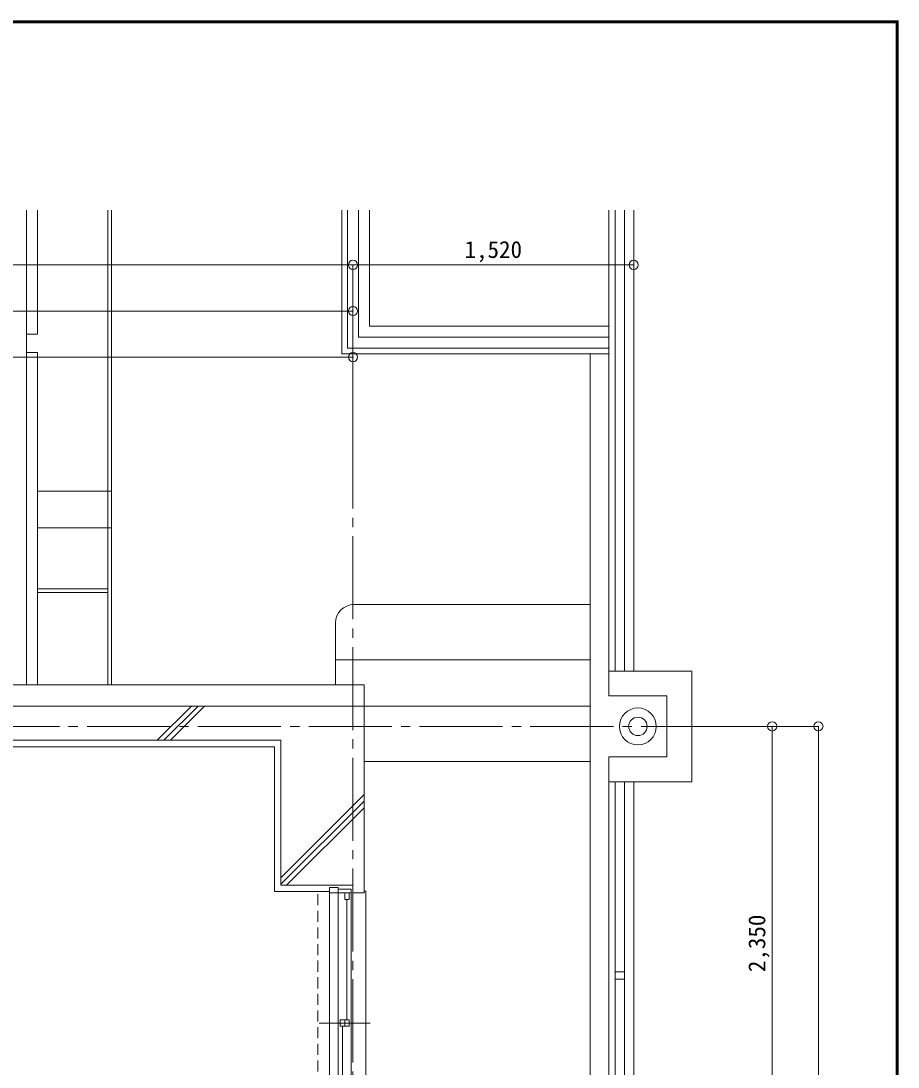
# Model space of a CAD drawing. Units: millimetres at full size, sheet at 1:50. Extents: x -9674 to 9699, y -6794 to 6791.
# Drawn here: x 4950 to 9699, y 1124 to 6791 of the extents above; entities that cross this region are included whole.
import ezdxf
from ezdxf.enums import TextEntityAlignment as Align

# ---------------------------------------------------------------- set-up
doc = ezdxf.new("R2010")
doc.units = ezdxf.units.MM
doc.header["$LTSCALE"] = 50
doc.header["$PDMODE"] = 32
doc.header["$PDSIZE"] = 50
doc.linetypes.add('CHAIN2', pattern=[12, 9, -1, 1, -1])
doc.linetypes.add('DASHED1', pattern=[1.8, 1.2, -0.6])
for name, color, linetype, lineweight in [('0-0_図面枠', 7, 'Continuous', 9), ('1-0_芯', 134, 'CHAIN2', 9), ('1-1_躯体', 134, 'Continuous', 9), ('1-3_建具', 134, 'Continuous', 9), ('1-6_ﾊﾞﾙｺﾆｰ・階段', 134, 'Continuous', 9), ('1-8_ハッチ', 134, 'Continuous', 9), ('1-B_寸法', 134, 'Continuous', 9), ('1-C_梁', 134, 'DASHED1', 9)]:
    doc.layers.add(name, color=color, linetype=linetype, lineweight=lineweight)
doc.styles.add('ＭＳ ゴシック', font='')
doc.styles.get('ＭＳ ゴシック').set_extended_font_data('MS Gothic')

msp = doc.modelspace()

# ---------------------------------------------------------------- linework, layer by layer
at = {"layer": '0-0_図面枠'}
for p, q in [((9697.16, 6789.66), (-9672.16, 6789.66)), ((9695.4, 6787.9), (-9670.4, 6787.9)), ((-9668.64, 6786.14), (9693.64, 6786.14)), ((9691.87, 6784.38), (-9666.87, 6784.38)), ((9690.11, 6782.61), (-9665.11, 6782.61)), ((9688.35, 6780.85), (-9663.35, 6780.85)), ((9688.35, -6783.35), (9688.35, 6780.85)), ((9690.11, -6785.11), (9690.11, 6782.61)), ((9691.87, -6786.88), (9691.87, 6784.38)), ((9693.64, 6786.14), (9693.64, -6788.64)), ((9695.4, -6790.4), (9695.4, 6787.9)), ((9697.16, -6792.16), (9697.16, 6789.66))]:
    msp.add_line(p, q, dxfattribs=at)
msp.add_lwpolyline([(9698.92, -6793.93), (9698.92, 6791.43), (-9673.92, 6791.43)], dxfattribs=at)
at = {"layer": '1-0_芯'}
for p, q in [((6747.5, -4250.06), (6747.5, 4219.94)), ((-8492.5, 2969.94), (8517.5, 2969.94))]:
    msp.add_line(p, q, dxfattribs=at)
at = {"layer": '1-1_躯体'}
for p, q in [((4332.5, 3079.94), (6807.5, 3079.94)), ((6807.5, 2067.94), (6807.5, 3079.94)), ((4374.5, 2894.94), (6357.5, 2894.94)), ((6357.5, 2109.94), (6357.5, 2894.94)), ((6357.5, 2109.94), (6747.5, 2109.94))]:
    msp.add_line(p, q, dxfattribs=at)
msp.add_lwpolyline([(6747.5, 2109.94), (6747.5, 2067.94), (6807.5, 2067.94)], dxfattribs=at)
at = {"layer": '1-3_建具'}
for p, q in [((6620.5, 2097.94), (6620.5, 2067.94)), ((6620.5, 2097.94), (6667.5, 2097.94)), ((6667.5, 2097.94), (6667.5, 2067.94)), ((6620.5, 2067.94), (6667.5, 2067.94)), ((6620.5, 2067.94), (6620.5, 657.94)), ((6737.5, 2087.94), (6667.5, 2087.94)), ((6667.5, 2067.94), (6737.5, 2067.94)), ((6667.5, 2052.94), (6667.5, 2067.94)), ((6667.5, 672.94), (6667.5, 2052.94)), ((6702.5, 2032.94), (6702.5, 2067.94)), ((6726.5, 2032.94), (6726.5, 2067.94)), ((6737.5, 2087.94), (6737.5, 2052.94)), ((6737.5, 672.94), (6737.5, 2052.94)), ((6807.5, 2077.94), (6817.5, 2077.94)), ((6817.5, 2077.94), (6817.5, 647.94)), ((6726.5, 2032.94), (6702.5, 2032.94)), ((6714.5, 1380.44), (6714.5, 2032.94)), ((6840.98, 1362.94), (6564.02, 1362.94)), ((6678.5, 1345.44), (6678.5, 1380.44)), ((6702.5, 1345.44), (6702.5, 1380.44)), ((6726.5, 1345.44), (6678.5, 1345.44)), ((6690.5, 1345.44), (6690.5, 692.94))]:
    msp.add_line(p, q, dxfattribs=at)
msp.add_lwpolyline([(6726.5, 1345.44), (6726.5, 1380.44), (6678.5, 1380.44)], dxfattribs=at)
at = {"layer": '1-6_ﾊﾞﾙｺﾆｰ・階段'}
for p, q in [((4979.5, 3194.94), (4979.5, 5765.56)), ((5039.5, 5094.94), (5039.5, 5765.56)), ((5419.5, 3194.94), (5419.5, 5765.56)), ((5439.5, 3194.94), (5439.5, 5765.56)), ((6687.5, 4988.57), (6687.5, 5765.56)), ((6717.5, 5018.57), (6717.5, 5765.56)), ((6837.5, 5138.57), (6837.5, 5765.56)), ((8132.5, 3269.94), (8132.5, 5765.56)), ((8167.5, 3269.94), (8167.5, 5765.56)), ((8217.5, 3269.94), (8217.5, 5765.56)), ((8267.5, 3269.94), (8267.5, 5765.56)), ((8132.5, 5138.57), (6837.5, 5138.57)), ((5039.5, 5094.94), (4979.5, 5094.94)), ((5039.5, 4994.94), (4979.5, 4994.94)), ((5039.5, 3194.94), (5039.5, 4994.94)), ((8132.5, 4988.57), (6687.5, 4988.57)), ((8132.5, 5018.57), (6717.5, 5018.57)), ((8032.5, 4988.57), (8032.5, -1323.05)), ((5039.5, 4244.94), (5439.5, 4244.94)), ((5039.5, 4044.94), (5439.5, 4044.94)), ((5039.5, 3714.94), (5419.5, 3714.94)), ((5039.5, 3694.94), (5419.5, 3694.94)), ((6752.5, 3629.94), (8032.5, 3629.94)), ((6652.5, 3529.94), (6652.5, 3194.94)), ((6652.5, 3329.94), (8032.5, 3329.94)), ((8132.5, 3269.94), (8582.5, 3269.94)), ((8132.5, 3134.94), (8132.5, 3269.94)), ((8582.5, 2669.94), (8582.5, 3269.94)), ((4342.5, 3194.94), (6807.5, 3194.94)), ((6807.5, 3194.94), (6807.5, 3079.94)), ((8132.5, 3134.94), (8447.5, 3134.94)), ((6807.5, 3079.94), (8032.5, 3079.94)), ((6807.5, 2779.94), (8032.5, 2779.94)), ((8132.5, 2669.94), (8582.5, 2669.94)), ((8167.5, 569.94), (8167.5, 2669.94)), ((8217.5, 569.94), (8217.5, 2669.94)), ((8267.5, 569.94), (8267.5, 2669.94)), ((8167.5, 1639.94), (8217.5, 1639.94)), ((8167.5, 1599.94), (8217.5, 1599.94))]:
    msp.add_line(p, q, dxfattribs=at)
for points in [[(8132.5, 5078.57), (6777.5, 5078.57), (6777.5, 5765.56)], [(8132.5, 2804.94), (8447.5, 2804.94), (8447.5, 3134.94)], [(8132.5, 569.94), (8132.5, 2669.94), (8132.5, 2804.94)]]:
    msp.add_lwpolyline(points, dxfattribs=at)
for radius in [100, 50]:
    msp.add_circle((8290, 2969.94), radius, dxfattribs=at)
msp.add_arc((6752.5, 3529.94), 100, 90, 180, dxfattribs=at)
at = {"layer": '1-8_ハッチ'}
for p, q in [((5688.01, 2894.94), (5873.01, 3079.94)), ((5723.37, 2894.94), (5908.37, 3079.94)), ((5758.72, 2894.94), (5943.72, 3079.94)), ((4362.5, 2859.94), (6322.5, 2859.94)), ((6322.5, 2074.94), (6322.5, 2859.94)), ((6357.5, 2150.21), (6807.5, 2600.21)), ((6357.5, 2114.86), (6807.5, 2564.86)), ((6387.93, 2109.94), (6807.5, 2529.5)), ((6322.5, 2074.94), (6620.5, 2074.94))]:
    msp.add_line(p, q, dxfattribs=at)
at = {"layer": '1-B_寸法'}
for p, q in [((-6752.5, 5469.94), (6747.5, 5469.94)), ((6747.5, 5469.94), (8267.5, 5469.94)), ((6747.5, 5469.94), (6747.5, 4219.94)), ((8267.5, 5469.94), (8267.5, 4219.94)), ((1917.5, 5219.94), (6747.5, 5219.94)), ((2687.5, 4969.94), (6747.5, 4969.94)), ((8517.5, 2969.94), (9267.5, 2969.94)), ((9017.5, 619.94), (9017.5, 2969.94)), ((9267.5, -3250.06), (9267.5, 2969.94))]:
    msp.add_line(p, q, dxfattribs=at)
for p in [(6747.5, 5469.94), (8267.5, 5469.94), (6747.5, 5219.94), (6747.5, 4969.94), (9017.5, 2969.94), (9267.5, 2969.94)]:
    msp.add_point(p, dxfattribs=at)
at = {"layer": '1-C_梁'}
msp.add_line((6557.5, 650.94), (6557.5, 2074.94), dxfattribs=at)

# ---------------------------------------------------------------- texts
at = {"layer": '1-B_寸法', "style": 'ＭＳ ゴシック'}
msp.add_text('1,520', height=91.64, dxfattribs=at).set_placement((7351.25, 5479.94), align=Align.BOTTOM_LEFT)
msp.add_text('2,350', height=91.64, rotation=90, dxfattribs=at).set_placement((9007.5, 1638.69), align=Align.BOTTOM_LEFT)

doc.saveas('drawing.dxf')
